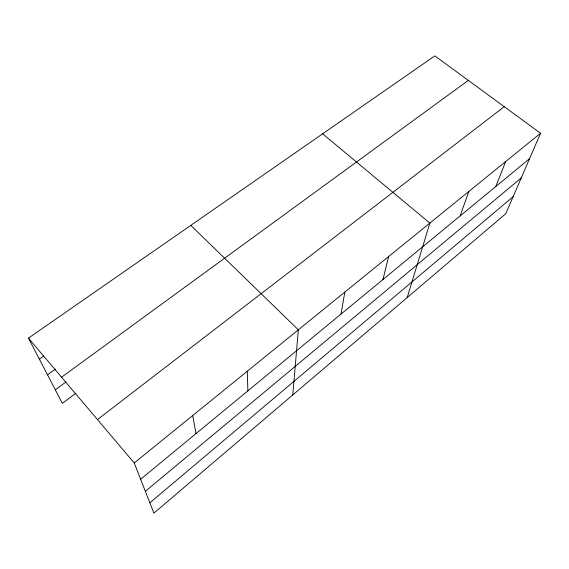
<?xml version="1.0" encoding="UTF-8"?>
<svg xmlns="http://www.w3.org/2000/svg" width="569" height="569" viewBox="0 0 569 569"><rect width="100%" height="100%" fill="white"/><g stroke="black" fill="none" stroke-linecap="round" stroke-linejoin="round"><path stroke-width="0.85" d="M292.786 394.943L298.334 329.814L190.793 225.381M341.016 314.088L344.835 292.082M382.973 279.507L388.591 256.576M407.219 297.573L429.844 223.105L322.637 133.815M460.179 215.879L468.799 191.49M495.77 186.547L505.642 161.589M540.55 133.267L505.791 213.688L153.893 513.124L134.241 462.967L28.45 338.128L434.851 55.876L540.55 133.267L134.241 462.967M149.853 502.811L513.16 196.646M145.351 491.332L521.225 177.983M140.621 479.247L529.561 158.701M97.47 419.573L504.248 106.688M75.869 393.264L62.334 403.343L28.45 338.128M55.3 389.808L65.933 382.005M61.552 377.19L468.337 80.393M47.511 374.815L55.406 369.11M39.361 359.124L43.671 356.066M192.713 415.526L196.006 433.599M247.287 371.237L247.878 390.853"/></g></svg>
